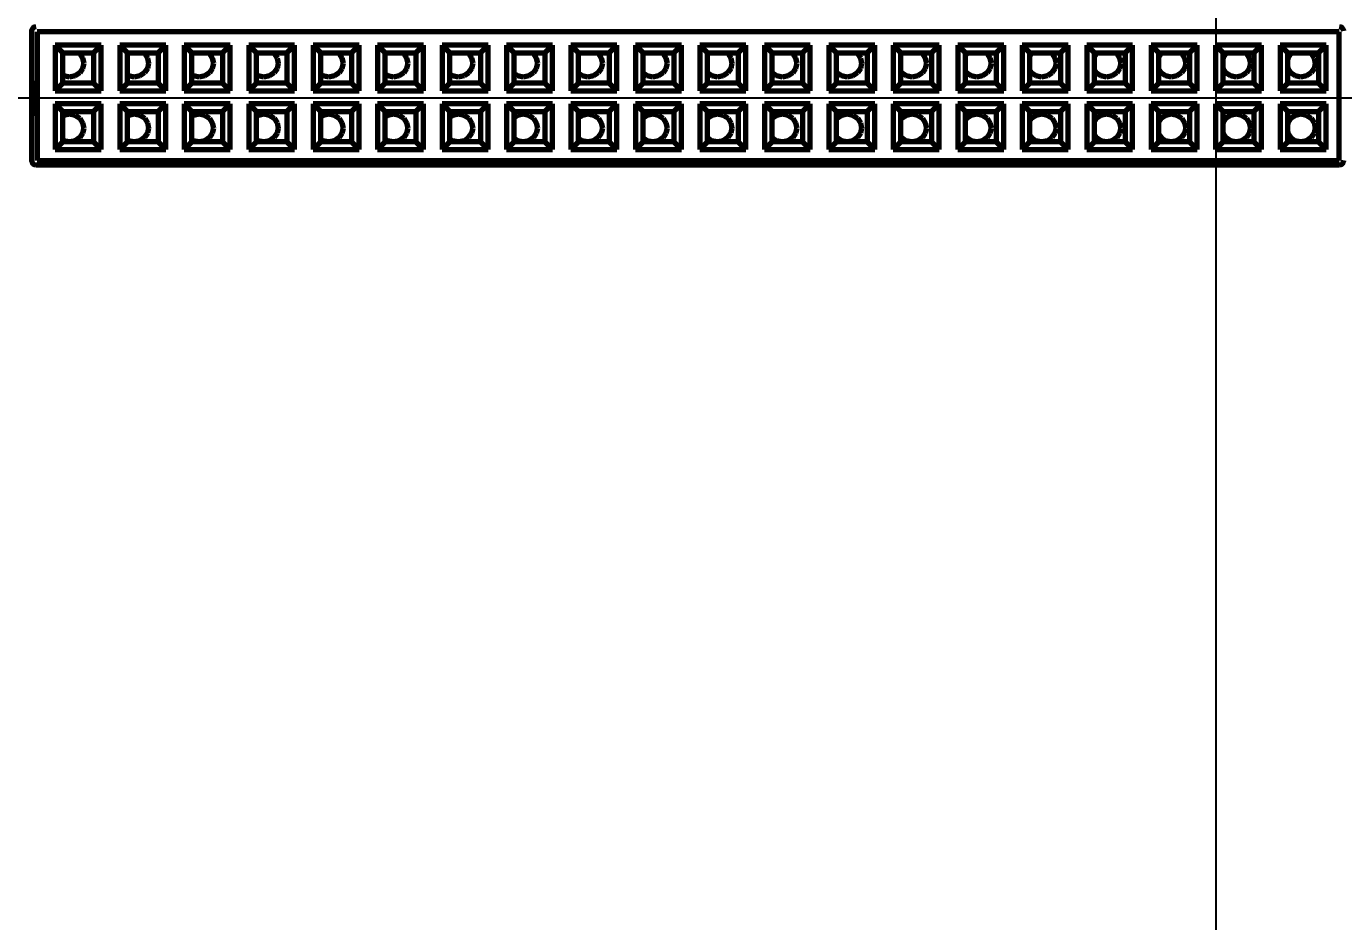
# Model space of a CAD drawing. Header units: millimetres. Extents: x 0 to 1189, y 0 to 841.
# Drawn here: x 635.2 to 686.8, y 578.6 to 613.7 of the extents above; entities that cross this region are included whole.
import ezdxf

# ---------------------------------------------------------------- set-up
doc = ezdxf.new("R2010")
doc.units = ezdxf.units.MM
doc.header["$LTSCALE"] = 0.75
doc.layers.add('FD_Dimensions', color=7, linetype='Continuous', lineweight=35)
doc.layers.add('Visible', color=7, linetype='Continuous', lineweight=70)
doc.styles.get("Standard").update_dxf_attribs({"font": 'arial.ttf'})
doc.dimstyles.new('Dim-ISO-25', dxfattribs={"dimtxt": 3.5, "dimasz": 3.5, "dimexe": 2.1, "dimexo": 2.1, "dimgap": 1.4, "dimtad": 1, "dimzin": 12, "dimdsep": 46, "dimtxsty": 'Standard', "dimcen": 0, "dimazin": 3, "dimtp": 0.1, "dimtm": 0.1, "dimtfac": 0.714286, "dimtmove": 0, "dimatfit": 3, "dimfxl": 1, "dimtzin": 12, "dimarcsym": 0})

# ---------------------------------------------------------------- blocks, each defined once
blk = doc.blocks.new('*D25')
at = {"layer": 'Defpoints', "color": 0, "transparency": 16777216}
for p in [(639.804796, 687.8848), (463.566121, 484.8848), (639.804796, 484.8848)]:
    blk.add_point(p, dxfattribs=at)
at = {"layer": 'FD_Dimensions', "color": 0, "lineweight": -2, "transparency": 16777216}
for p, q in [((637.704796, 687.8848), (461.466121, 687.8848)), ((463.566121, 684.3848), (463.566121, 488.3848)), ((637.704796, 484.8848), (461.466121, 484.8848))]:
    blk.add_line(p, q, dxfattribs=at)
at = {"layer": 'FD_Dimensions', "color": 0, "transparency": 16777216}
for points in [[(462.982788, 684.3848), (464.149454, 684.3848), (463.566121, 687.8848)], [(462.982788, 488.3848), (464.149454, 488.3848), (463.566121, 484.8848)]]:
    blk.add_solid(points, dxfattribs=at)
at = {"layer": 'FD_Dimensions', "color": 0, "transparency": 16777216, "insert": (460.377922, 586.3848), "char_height": 3.5, "attachment_point": 5, "rotation": 90}
blk.add_mtext('203', dxfattribs=at)
blk = doc.blocks.new('*D27')
at = {"layer": 'Defpoints', "color": 0, "transparency": 16777216}
for p in [(527.013731, 610.8848), (690.184796, 610.8848), (690.184796, 561.8848)]:
    blk.add_point(p, dxfattribs=at)
at = {"layer": 'FD_Dimensions', "color": 0, "lineweight": -2, "transparency": 16777216}
for p, q in [((688.084796, 610.8848), (524.913731, 610.8848)), ((527.013731, 565.3848), (527.013731, 607.3848)), ((688.084796, 561.8848), (524.913731, 561.8848))]:
    blk.add_line(p, q, dxfattribs=at)
at = {"layer": 'FD_Dimensions', "color": 0, "transparency": 16777216}
for points in [[(526.430398, 607.3848), (527.597065, 607.3848), (527.013731, 610.8848)], [(526.430398, 565.3848), (527.597065, 565.3848), (527.013731, 561.8848)]]:
    blk.add_solid(points, dxfattribs=at)
at = {"layer": 'FD_Dimensions', "color": 0, "transparency": 16777216, "insert": (523.826726, 586.3848), "char_height": 3.5, "attachment_point": 5, "rotation": 90}
blk.add_mtext('49', dxfattribs=at)
blk = doc.blocks.new('*D28')
at = {"layer": 'Defpoints', "color": 0, "transparency": 16777216}
for p in [(632.184796, 610.8848), (690.184796, 610.8848), (690.184796, 457.95244)]:
    blk.add_point(p, dxfattribs=at)
at = {"layer": 'FD_Dimensions', "color": 0, "lineweight": -2, "transparency": 16777216}
for p, q in [((632.184796, 608.7848), (632.184796, 455.85244)), ((690.184796, 608.7848), (690.184796, 455.85244)), ((635.684796, 457.95244), (686.684796, 457.95244))]:
    blk.add_line(p, q, dxfattribs=at)
at = {"layer": 'FD_Dimensions', "color": 0, "transparency": 16777216}
for points in [[(635.684796, 458.535774), (635.684796, 457.369107), (632.184796, 457.95244)], [(686.684796, 458.535774), (686.684796, 457.369107), (690.184796, 457.95244)]]:
    blk.add_solid(points, dxfattribs=at)
at = {"layer": 'FD_Dimensions', "color": 0, "transparency": 16777216, "insert": (661.184796, 461.139446), "char_height": 3.5, "attachment_point": 5}
blk.add_mtext('58', dxfattribs=at)
blk = doc.blocks.new('*D29')
at = {"layer": 'Defpoints', "color": 0, "transparency": 16777216}
for p in [(623.804796, 629.3848), (681.804796, 629.3848), (681.804796, 447.113147)]:
    blk.add_point(p, dxfattribs=at)
at = {"layer": 'FD_Dimensions', "color": 0, "lineweight": -2, "transparency": 16777216}
for p, q in [((623.804796, 627.2848), (623.804796, 445.013147)), ((681.804796, 627.2848), (681.804796, 445.013147)), ((627.304796, 447.113147), (678.304796, 447.113147))]:
    blk.add_line(p, q, dxfattribs=at)
at = {"layer": 'FD_Dimensions', "color": 0, "transparency": 16777216}
for points in [[(627.304796, 447.69648), (627.304796, 446.529813), (623.804796, 447.113147)], [(678.304796, 447.69648), (678.304796, 446.529813), (681.804796, 447.113147)]]:
    blk.add_solid(points, dxfattribs=at)
at = {"layer": 'FD_Dimensions', "color": 0, "transparency": 16777216, "insert": (652.804796, 450.300152), "char_height": 3.5, "attachment_point": 5}
blk.add_mtext('58', dxfattribs=at)
blk = doc.blocks.new('*D30')
at = {"layer": 'Defpoints', "color": 0, "transparency": 16777216}
for p in [(507.621598, 629.3848), (681.804796, 629.3848), (681.804796, 543.3848)]:
    blk.add_point(p, dxfattribs=at)
at = {"layer": 'FD_Dimensions', "color": 0, "lineweight": -2, "transparency": 16777216}
for p, q in [((679.704796, 629.3848), (505.521598, 629.3848)), ((507.621598, 546.8848), (507.621598, 625.8848)), ((679.704796, 543.3848), (505.521598, 543.3848))]:
    blk.add_line(p, q, dxfattribs=at)
at = {"layer": 'FD_Dimensions', "color": 0, "transparency": 16777216}
for points in [[(507.038265, 625.8848), (508.204931, 625.8848), (507.621598, 629.3848)], [(507.038265, 546.8848), (508.204931, 546.8848), (507.621598, 543.3848)]]:
    blk.add_solid(points, dxfattribs=at)
at = {"layer": 'FD_Dimensions', "color": 0, "transparency": 16777216, "insert": (504.434593, 586.3848), "char_height": 3.5, "attachment_point": 5, "rotation": 90}
blk.add_mtext('86', dxfattribs=at)

msp = doc.modelspace()

# ---------------------------------------------------------------- linework, layer by layer
at = {"layer": 'Visible'}
for p, q in [((635.405, 608.445), (635.405, 613.525)), ((686.639, 613.485), (635.625, 613.485)), ((635.625, 613.485), (635.625, 608.445)), ((686.639, 608.445), (686.639, 613.485)), ((636.329, 612.972), (636.329, 611.172)), ((636.629, 612.672), (636.329, 612.972)), ((638.129, 612.972), (636.329, 612.972)), ((638.129, 612.972), (637.829, 612.672)), ((638.129, 611.172), (638.129, 612.972)), ((638.855, 612.972), (638.855, 611.172)), ((640.655, 612.972), (638.855, 612.972)), ((639.155, 612.672), (638.855, 612.972)), ((640.655, 612.972), (640.355, 612.672)), ((640.655, 611.172), (640.655, 612.972)), ((641.381, 612.972), (641.381, 611.172)), ((643.181, 612.972), (641.381, 612.972)), ((641.681, 612.672), (641.381, 612.972)), ((643.181, 612.972), (642.881, 612.672)), ((643.181, 611.172), (643.181, 612.972)), ((643.908, 612.972), (643.908, 611.172)), ((645.708, 612.972), (643.908, 612.972)), ((644.208, 612.672), (643.908, 612.972)), ((645.708, 612.972), (645.408, 612.672)), ((645.708, 611.172), (645.708, 612.972)), ((646.434, 612.972), (646.434, 611.172)), ((648.234, 612.972), (646.434, 612.972)), ((646.734, 612.672), (646.434, 612.972)), ((648.234, 612.972), (647.934, 612.672)), ((648.234, 611.172), (648.234, 612.972)), ((648.96, 612.972), (648.96, 611.172)), ((650.76, 612.972), (648.96, 612.972)), ((649.26, 612.672), (648.96, 612.972)), ((650.76, 612.972), (650.46, 612.672)), ((650.76, 611.172), (650.76, 612.972)), ((651.487, 612.972), (651.487, 611.172)), ((653.287, 612.972), (651.487, 612.972)), ((651.787, 612.672), (651.487, 612.972)), ((653.287, 612.972), (652.987, 612.672)), ((653.287, 611.172), (653.287, 612.972)), ((654.013, 612.972), (654.013, 611.172)), ((655.813, 612.972), (654.013, 612.972)), ((654.313, 612.672), (654.013, 612.972)), ((655.813, 612.972), (655.513, 612.672)), ((655.813, 611.172), (655.813, 612.972)), ((656.539, 612.972), (656.539, 611.172)), ((658.339, 612.972), (656.539, 612.972)), ((656.839, 612.672), (656.539, 612.972)), ((658.339, 612.972), (658.039, 612.672)), ((658.339, 611.172), (658.339, 612.972)), ((659.066, 612.972), (659.066, 611.172)), ((660.866, 612.972), (659.066, 612.972)), ((659.366, 612.672), (659.066, 612.972)), ((660.866, 612.972), (660.566, 612.672)), ((660.866, 611.172), (660.866, 612.972)), ((661.592, 612.972), (661.592, 611.172)), ((663.392, 612.972), (661.592, 612.972)), ((661.892, 612.672), (661.592, 612.972)), ((663.392, 612.972), (663.092, 612.672)), ((663.392, 611.172), (663.392, 612.972)), ((664.118, 612.972), (664.118, 611.172)), ((665.918, 612.972), (664.118, 612.972)), ((664.418, 612.672), (664.118, 612.972)), ((665.918, 612.972), (665.618, 612.672)), ((665.918, 611.172), (665.918, 612.972)), ((666.645, 612.972), (666.645, 611.172)), ((668.445, 612.972), (666.645, 612.972)), ((666.945, 612.672), (666.645, 612.972)), ((668.445, 612.972), (668.145, 612.672)), ((668.445, 611.172), (668.445, 612.972)), ((669.171, 612.972), (669.171, 611.172)), ((670.971, 612.972), (669.171, 612.972)), ((669.471, 612.672), (669.171, 612.972)), ((670.971, 612.972), (670.671, 612.672)), ((670.971, 611.172), (670.971, 612.972)), ((671.697, 612.972), (671.697, 611.172)), ((673.497, 612.972), (671.697, 612.972)), ((671.997, 612.672), (671.697, 612.972)), ((673.497, 612.972), (673.197, 612.672)), ((673.497, 611.172), (673.497, 612.972)), ((674.223, 612.972), (674.223, 611.172)), ((676.023, 612.972), (674.223, 612.972)), ((674.523, 612.672), (674.223, 612.972)), ((676.023, 612.972), (675.723, 612.672)), ((676.023, 611.172), (676.023, 612.972)), ((676.75, 612.972), (676.75, 611.172)), ((678.55, 612.972), (676.75, 612.972)), ((677.05, 612.672), (676.75, 612.972)), ((678.55, 612.972), (678.25, 612.672)), ((678.55, 611.172), (678.55, 612.972)), ((679.276, 612.972), (679.276, 611.172)), ((681.076, 612.972), (679.276, 612.972)), ((679.576, 612.672), (679.276, 612.972)), ((681.076, 612.972), (680.776, 612.672)), ((681.076, 611.172), (681.076, 612.972)), ((681.802, 612.972), (681.802, 611.172)), ((683.602, 612.972), (681.802, 612.972)), ((682.102, 612.672), (681.802, 612.972)), ((683.602, 612.972), (683.302, 612.672)), ((683.602, 611.172), (683.602, 612.972)), ((684.329, 612.972), (684.329, 611.172)), ((686.129, 612.972), (684.329, 612.972)), ((684.629, 612.672), (684.329, 612.972)), ((686.129, 612.972), (685.829, 612.672)), ((686.129, 611.172), (686.129, 612.972)), ((636.629, 611.472), (636.629, 612.672)), ((636.629, 612.672), (637.829, 612.672)), ((637.245, 612.672), (637.292, 612.642)), ((637.292, 612.642), (637.399, 612.461)), ((637.399, 612.461), (637.448, 612.257)), ((637.821, 612.672), (637.821, 612.671)), ((637.821, 612.671), (637.829, 612.664)), ((637.829, 612.672), (637.829, 611.472)), ((639.155, 611.472), (639.155, 612.672)), ((639.155, 612.672), (640.355, 612.672)), ((639.785, 612.672), (639.832, 612.642)), ((639.832, 612.642), (639.939, 612.461)), ((639.939, 612.461), (639.988, 612.257)), ((640.355, 612.672), (640.355, 611.472)), ((641.681, 611.472), (641.681, 612.672)), ((641.681, 612.672), (642.881, 612.672)), ((642.325, 612.672), (642.372, 612.642)), ((642.372, 612.642), (642.479, 612.461)), ((642.479, 612.461), (642.528, 612.257)), ((642.881, 612.672), (642.881, 611.472)), ((644.208, 611.472), (644.208, 612.672)), ((644.208, 612.672), (645.408, 612.672)), ((644.865, 612.672), (644.912, 612.642)), ((644.912, 612.642), (645.019, 612.461)), ((645.019, 612.461), (645.068, 612.257)), ((645.408, 612.672), (645.408, 611.472)), ((646.734, 611.472), (646.734, 612.672)), ((646.734, 612.672), (647.934, 612.672)), ((647.405, 612.672), (647.452, 612.642)), ((647.452, 612.642), (647.559, 612.461)), ((647.559, 612.461), (647.608, 612.257)), ((647.934, 612.672), (647.934, 611.472)), ((649.26, 611.472), (649.26, 612.672)), ((649.26, 612.672), (650.46, 612.672)), ((649.945, 612.672), (649.992, 612.642)), ((649.992, 612.642), (650.099, 612.461)), ((650.099, 612.461), (650.148, 612.257)), ((650.46, 612.672), (650.46, 611.472)), ((651.787, 611.472), (651.787, 612.672)), ((651.787, 612.672), (652.987, 612.672)), ((652.485, 612.672), (652.532, 612.642)), ((652.532, 612.642), (652.639, 612.461)), ((652.639, 612.461), (652.688, 612.257)), ((652.987, 612.672), (652.987, 611.472)), ((654.313, 611.472), (654.313, 612.672)), ((654.313, 612.672), (655.513, 612.672)), ((655.025, 612.672), (655.072, 612.642)), ((655.072, 612.642), (655.179, 612.461)), ((655.179, 612.461), (655.228, 612.257)), ((655.513, 612.672), (655.513, 611.472)), ((656.839, 611.472), (656.839, 612.672)), ((656.839, 612.672), (658.039, 612.672)), ((656.839, 612.666), (656.848, 612.672)), ((657.565, 612.672), (657.612, 612.642)), ((657.612, 612.642), (657.719, 612.461)), ((657.719, 612.461), (657.768, 612.257)), ((658.039, 612.672), (658.039, 611.472)), ((659.366, 611.472), (659.366, 612.672)), ((659.366, 612.672), (660.566, 612.672)), ((659.366, 612.658), (659.388, 612.672)), ((660.105, 612.672), (660.152, 612.642)), ((660.152, 612.642), (660.259, 612.461)), ((660.259, 612.461), (660.308, 612.257)), ((660.566, 612.672), (660.566, 611.472)), ((661.892, 611.472), (661.892, 612.672)), ((661.892, 612.672), (663.092, 612.672)), ((661.892, 612.642), (661.9, 612.654)), ((661.9, 612.654), (661.928, 612.672)), ((662.645, 612.672), (662.692, 612.642)), ((662.692, 612.642), (662.799, 612.461)), ((662.799, 612.461), (662.848, 612.257)), ((663.092, 612.672), (663.092, 611.472)), ((664.418, 611.472), (664.418, 612.672)), ((664.418, 612.672), (665.618, 612.672)), ((664.418, 612.621), (664.44, 612.654)), ((664.44, 612.654), (664.468, 612.672)), ((665.185, 612.672), (665.232, 612.642)), ((665.232, 612.642), (665.339, 612.461)), ((665.339, 612.461), (665.388, 612.257)), ((665.618, 612.672), (665.618, 611.472)), ((666.945, 611.472), (666.945, 612.672)), ((666.945, 612.672), (668.145, 612.672)), ((666.945, 612.6), (666.98, 612.654)), ((666.98, 612.654), (667.008, 612.672)), ((667.725, 612.672), (667.772, 612.642)), ((667.772, 612.642), (667.879, 612.461)), ((667.879, 612.461), (667.928, 612.257)), ((668.145, 612.672), (668.145, 611.472)), ((669.471, 611.472), (669.471, 612.672)), ((669.471, 612.672), (670.671, 612.672)), ((669.471, 612.579), (669.52, 612.654)), ((669.52, 612.654), (669.548, 612.672)), ((670.265, 612.672), (670.312, 612.642)), ((670.312, 612.642), (670.419, 612.461)), ((670.419, 612.461), (670.468, 612.257)), ((670.671, 612.672), (670.671, 611.472)), ((671.997, 611.472), (671.997, 612.672)), ((671.997, 612.672), (673.197, 612.672)), ((671.997, 612.558), (672.06, 612.654)), ((672.06, 612.654), (672.088, 612.672)), ((672.805, 612.672), (672.852, 612.642)), ((672.852, 612.642), (672.959, 612.461)), ((672.959, 612.461), (673.008, 612.257)), ((673.197, 612.672), (673.197, 611.472)), ((674.523, 611.472), (674.523, 612.672)), ((674.523, 612.672), (675.723, 612.672)), ((674.523, 612.537), (674.6, 612.654)), ((674.6, 612.654), (674.628, 612.672)), ((675.345, 612.672), (675.392, 612.642)), ((675.392, 612.642), (675.499, 612.461)), ((675.499, 612.461), (675.548, 612.257)), ((675.723, 612.672), (675.723, 611.472)), ((677.05, 611.472), (677.05, 612.672)), ((677.05, 612.672), (678.25, 612.672)), ((677.05, 612.516), (677.14, 612.654)), ((677.14, 612.654), (677.168, 612.672)), ((677.885, 612.672), (677.932, 612.642)), ((677.932, 612.642), (678.039, 612.461)), ((678.039, 612.461), (678.088, 612.257)), ((678.25, 612.672), (678.25, 611.472)), ((679.576, 611.472), (679.576, 612.672)), ((679.576, 612.672), (680.776, 612.672)), ((679.576, 612.495), (679.68, 612.654)), ((679.68, 612.654), (679.708, 612.672)), ((680.425, 612.672), (680.472, 612.642)), ((680.472, 612.642), (680.579, 612.461)), ((680.579, 612.461), (680.628, 612.257)), ((680.776, 612.672), (680.776, 611.472)), ((682.102, 611.472), (682.102, 612.672)), ((682.102, 612.672), (683.302, 612.672)), ((682.102, 612.449), (682.111, 612.486)), ((682.111, 612.486), (682.22, 612.654)), ((682.22, 612.654), (682.248, 612.672)), ((682.965, 612.672), (683.012, 612.642)), ((683.012, 612.642), (683.119, 612.461)), ((683.119, 612.461), (683.168, 612.257)), ((683.302, 612.672), (683.302, 611.472)), ((684.629, 611.472), (684.629, 612.672)), ((684.629, 612.672), (685.829, 612.672)), ((684.629, 612.389), (684.651, 612.486)), ((684.651, 612.486), (684.76, 612.654)), ((684.76, 612.654), (684.788, 612.672)), ((685.505, 612.672), (685.552, 612.642)), ((685.552, 612.642), (685.659, 612.461)), ((685.659, 612.461), (685.708, 612.257)), ((685.829, 612.672), (685.829, 611.472)), ((636.659, 611.76), (636.629, 611.782)), ((636.883, 611.71), (636.659, 611.76)), ((637.107, 611.76), (636.883, 611.71)), ((637.288, 611.883), (637.107, 611.76)), ((637.399, 612.052), (637.288, 611.883)), ((637.448, 612.257), (637.399, 612.052)), ((639.199, 611.76), (639.155, 611.792)), ((639.423, 611.71), (639.199, 611.76)), ((639.647, 611.76), (639.423, 611.71)), ((639.828, 611.883), (639.647, 611.76)), ((639.939, 612.052), (639.828, 611.883)), ((639.988, 612.257), (639.939, 612.052)), ((641.739, 611.76), (641.681, 611.801)), ((641.963, 611.71), (641.739, 611.76)), ((642.187, 611.76), (641.963, 611.71)), ((642.368, 611.883), (642.187, 611.76)), ((642.479, 612.052), (642.368, 611.883)), ((642.528, 612.257), (642.479, 612.052)), ((644.279, 611.76), (644.208, 611.811)), ((644.503, 611.71), (644.279, 611.76)), ((644.727, 611.76), (644.503, 611.71)), ((644.908, 611.883), (644.727, 611.76)), ((645.019, 612.052), (644.908, 611.883)), ((645.068, 612.257), (645.019, 612.052)), ((646.819, 611.76), (646.734, 611.82)), ((647.043, 611.71), (646.819, 611.76)), ((647.267, 611.76), (647.043, 611.71)), ((647.448, 611.883), (647.267, 611.76)), ((647.559, 612.052), (647.448, 611.883)), ((647.608, 612.257), (647.559, 612.052)), ((649.359, 611.76), (649.26, 611.83)), ((649.583, 611.71), (649.359, 611.76)), ((649.807, 611.76), (649.583, 611.71)), ((649.988, 611.883), (649.807, 611.76)), ((650.099, 612.052), (649.988, 611.883)), ((650.148, 612.257), (650.099, 612.052)), ((651.899, 611.76), (651.787, 611.84)), ((652.123, 611.71), (651.899, 611.76)), ((652.347, 611.76), (652.123, 611.71)), ((652.528, 611.883), (652.347, 611.76)), ((652.639, 612.052), (652.528, 611.883)), ((652.688, 612.257), (652.639, 612.052)), ((654.439, 611.76), (654.313, 611.849)), ((654.663, 611.71), (654.439, 611.76)), ((654.887, 611.76), (654.663, 611.71)), ((655.068, 611.883), (654.887, 611.76)), ((655.179, 612.052), (655.068, 611.883)), ((655.228, 612.257), (655.179, 612.052)), ((656.979, 611.76), (656.839, 611.859)), ((657.203, 611.71), (656.979, 611.76)), ((657.427, 611.76), (657.203, 611.71)), ((657.608, 611.883), (657.427, 611.76)), ((657.719, 612.052), (657.608, 611.883)), ((657.768, 612.257), (657.719, 612.052)), ((659.519, 611.76), (659.366, 611.868)), ((659.743, 611.71), (659.519, 611.76)), ((659.967, 611.76), (659.743, 611.71)), ((660.148, 611.883), (659.967, 611.76)), ((660.259, 612.052), (660.148, 611.883)), ((660.308, 612.257), (660.259, 612.052)), ((661.896, 611.875), (661.892, 611.881)), ((662.059, 611.76), (661.896, 611.875)), ((662.283, 611.71), (662.059, 611.76)), ((662.507, 611.76), (662.283, 611.71)), ((662.688, 611.883), (662.507, 611.76)), ((662.799, 612.052), (662.688, 611.883)), ((662.848, 612.257), (662.799, 612.052)), ((664.436, 611.875), (664.418, 611.901)), ((664.599, 611.76), (664.436, 611.875)), ((664.823, 611.71), (664.599, 611.76)), ((665.047, 611.76), (664.823, 611.71)), ((665.228, 611.883), (665.047, 611.76)), ((665.339, 612.052), (665.228, 611.883)), ((665.388, 612.257), (665.339, 612.052)), ((666.976, 611.875), (666.945, 611.921)), ((667.139, 611.76), (666.976, 611.875)), ((667.363, 611.71), (667.139, 611.76)), ((667.587, 611.76), (667.363, 611.71)), ((667.768, 611.883), (667.587, 611.76)), ((667.879, 612.052), (667.768, 611.883)), ((667.928, 612.257), (667.879, 612.052)), ((669.516, 611.875), (669.471, 611.941)), ((669.679, 611.76), (669.516, 611.875)), ((669.903, 611.71), (669.679, 611.76)), ((670.127, 611.76), (669.903, 611.71)), ((670.308, 611.883), (670.127, 611.76)), ((670.419, 612.052), (670.308, 611.883)), ((670.468, 612.257), (670.419, 612.052)), ((672.056, 611.875), (671.997, 611.961)), ((672.219, 611.76), (672.056, 611.875)), ((672.443, 611.71), (672.219, 611.76)), ((672.667, 611.76), (672.443, 611.71)), ((672.848, 611.883), (672.667, 611.76)), ((672.959, 612.052), (672.848, 611.883)), ((673.008, 612.257), (672.959, 612.052)), ((674.596, 611.875), (674.523, 611.981)), ((674.759, 611.76), (674.596, 611.875)), ((674.983, 611.71), (674.759, 611.76)), ((675.207, 611.76), (674.983, 611.71)), ((675.388, 611.883), (675.207, 611.76)), ((675.499, 612.052), (675.388, 611.883)), ((675.548, 612.257), (675.499, 612.052)), ((677.136, 611.875), (677.05, 612.001)), ((677.299, 611.76), (677.136, 611.875)), ((677.523, 611.71), (677.299, 611.76)), ((677.747, 611.76), (677.523, 611.71)), ((677.928, 611.883), (677.747, 611.76)), ((678.039, 612.052), (677.928, 611.883)), ((678.088, 612.257), (678.039, 612.052)), ((679.676, 611.875), (679.576, 612.021)), ((679.839, 611.76), (679.676, 611.875)), ((680.063, 611.71), (679.839, 611.76)), ((680.287, 611.76), (680.063, 611.71)), ((680.468, 611.883), (680.287, 611.76)), ((680.579, 612.052), (680.468, 611.883)), ((680.628, 612.257), (680.579, 612.052)), ((682.111, 612.029), (682.102, 612.068)), ((682.216, 611.875), (682.111, 612.029)), ((682.379, 611.76), (682.216, 611.875)), ((682.603, 611.71), (682.379, 611.76)), ((682.827, 611.76), (682.603, 611.71)), ((683.008, 611.883), (682.827, 611.76)), ((683.119, 612.052), (683.008, 611.883)), ((683.168, 612.257), (683.119, 612.052)), ((684.651, 612.029), (684.629, 612.131)), ((684.756, 611.875), (684.651, 612.029)), ((684.919, 611.76), (684.756, 611.875)), ((685.143, 611.71), (684.919, 611.76)), ((685.367, 611.76), (685.143, 611.71)), ((685.548, 611.883), (685.367, 611.76)), ((685.659, 612.052), (685.548, 611.883)), ((685.708, 612.257), (685.659, 612.052)), ((636.329, 611.172), (636.629, 611.472)), ((637.829, 611.472), (636.629, 611.472)), ((638.129, 611.172), (637.829, 611.472)), ((638.855, 611.172), (639.155, 611.472)), ((640.355, 611.472), (639.155, 611.472)), ((640.655, 611.172), (640.355, 611.472)), ((641.381, 611.172), (641.681, 611.472)), ((642.881, 611.472), (641.681, 611.472)), ((643.181, 611.172), (642.881, 611.472)), ((643.908, 611.172), (644.208, 611.472)), ((645.408, 611.472), (644.208, 611.472)), ((645.708, 611.172), (645.408, 611.472)), ((646.434, 611.172), (646.734, 611.472)), ((647.934, 611.472), (646.734, 611.472)), ((648.234, 611.172), (647.934, 611.472)), ((648.96, 611.172), (649.26, 611.472)), ((650.46, 611.472), (649.26, 611.472)), ((650.76, 611.172), (650.46, 611.472)), ((651.487, 611.172), (651.787, 611.472)), ((652.987, 611.472), (651.787, 611.472)), ((653.287, 611.172), (652.987, 611.472)), ((654.013, 611.172), (654.313, 611.472)), ((655.513, 611.472), (654.313, 611.472)), ((655.813, 611.172), (655.513, 611.472)), ((656.539, 611.172), (656.839, 611.472)), ((658.039, 611.472), (656.839, 611.472)), ((658.339, 611.172), (658.039, 611.472)), ((659.066, 611.172), (659.366, 611.472)), ((660.566, 611.472), (659.366, 611.472)), ((660.866, 611.172), (660.566, 611.472)), ((661.592, 611.172), (661.892, 611.472)), ((663.092, 611.472), (661.892, 611.472)), ((663.392, 611.172), (663.092, 611.472)), ((664.118, 611.172), (664.418, 611.472)), ((665.618, 611.472), (664.418, 611.472)), ((665.918, 611.172), (665.618, 611.472)), ((666.645, 611.172), (666.945, 611.472)), ((668.145, 611.472), (666.945, 611.472)), ((668.445, 611.172), (668.145, 611.472)), ((669.171, 611.172), (669.471, 611.472)), ((670.671, 611.472), (669.471, 611.472)), ((670.971, 611.172), (670.671, 611.472)), ((671.697, 611.172), (671.997, 611.472)), ((673.197, 611.472), (671.997, 611.472)), ((673.497, 611.172), (673.197, 611.472)), ((674.223, 611.172), (674.523, 611.472)), ((675.723, 611.472), (674.523, 611.472)), ((676.023, 611.172), (675.723, 611.472)), ((676.75, 611.172), (677.05, 611.472)), ((678.25, 611.472), (677.05, 611.472)), ((678.55, 611.172), (678.25, 611.472)), ((679.276, 611.172), (679.576, 611.472)), ((680.776, 611.472), (679.576, 611.472)), ((681.076, 611.172), (680.776, 611.472)), ((681.802, 611.172), (682.102, 611.472)), ((683.302, 611.472), (682.102, 611.472)), ((683.602, 611.172), (683.302, 611.472)), ((684.329, 611.172), (684.629, 611.472)), ((685.829, 611.472), (684.629, 611.472)), ((686.129, 611.172), (685.829, 611.472)), ((636.329, 611.172), (638.129, 611.172)), ((638.855, 611.172), (640.655, 611.172)), ((641.381, 611.172), (643.181, 611.172)), ((643.908, 611.172), (645.708, 611.172)), ((646.434, 611.172), (648.234, 611.172)), ((648.96, 611.172), (650.76, 611.172)), ((651.487, 611.172), (653.287, 611.172)), ((654.013, 611.172), (655.813, 611.172)), ((656.539, 611.172), (658.339, 611.172)), ((659.066, 611.172), (660.866, 611.172)), ((661.592, 611.172), (663.392, 611.172)), ((664.118, 611.172), (665.918, 611.172)), ((666.645, 611.172), (668.445, 611.172)), ((669.171, 611.172), (670.971, 611.172)), ((671.697, 611.172), (673.497, 611.172)), ((674.223, 611.172), (676.023, 611.172)), ((676.75, 611.172), (678.55, 611.172)), ((679.276, 611.172), (681.076, 611.172)), ((681.802, 611.172), (683.602, 611.172)), ((684.329, 611.172), (686.129, 611.172)), ((636.329, 610.672), (636.329, 608.872)), ((638.129, 610.672), (636.329, 610.672)), ((636.629, 610.372), (636.329, 610.672)), ((636.629, 609.172), (636.629, 610.372)), ((636.629, 610.372), (637.829, 610.372)), ((636.629, 610.198), (636.667, 610.223)), ((636.667, 610.223), (636.885, 610.275)), ((636.885, 610.275), (637.109, 610.223)), ((637.109, 610.223), (637.119, 610.213)), ((637.119, 610.213), (637.292, 610.102)), ((638.129, 610.672), (637.829, 610.372)), ((637.829, 610.372), (637.829, 609.172)), ((638.129, 608.872), (638.129, 610.672)), ((638.855, 610.672), (638.855, 608.872)), ((640.655, 610.672), (638.855, 610.672)), ((639.155, 610.372), (638.855, 610.672)), ((639.155, 609.172), (639.155, 610.372)), ((639.155, 610.372), (640.355, 610.372)), ((639.155, 610.189), (639.207, 610.223)), ((639.207, 610.223), (639.425, 610.275)), ((639.425, 610.275), (639.649, 610.223)), ((639.649, 610.223), (639.659, 610.213)), ((639.659, 610.213), (639.832, 610.102)), ((640.655, 610.672), (640.355, 610.372)), ((640.355, 610.372), (640.355, 609.172)), ((640.655, 608.872), (640.655, 610.672)), ((641.381, 610.672), (641.381, 608.872)), ((643.181, 610.672), (641.381, 610.672)), ((641.681, 610.372), (641.381, 610.672)), ((641.681, 609.172), (641.681, 610.372)), ((641.681, 610.372), (642.881, 610.372)), ((641.681, 610.18), (641.747, 610.223)), ((641.747, 610.223), (641.965, 610.275)), ((641.965, 610.275), (642.189, 610.223)), ((642.189, 610.223), (642.199, 610.213)), ((642.199, 610.213), (642.372, 610.102)), ((643.181, 610.672), (642.881, 610.372)), ((642.881, 610.372), (642.881, 609.172)), ((643.181, 608.872), (643.181, 610.672)), ((643.908, 610.672), (643.908, 608.872)), ((645.708, 610.672), (643.908, 610.672)), ((644.208, 610.372), (643.908, 610.672)), ((644.208, 609.172), (644.208, 610.372)), ((644.208, 610.372), (645.408, 610.372)), ((644.208, 610.171), (644.287, 610.223)), ((644.287, 610.223), (644.505, 610.275)), ((644.505, 610.275), (644.729, 610.223)), ((644.729, 610.223), (644.739, 610.213)), ((644.739, 610.213), (644.912, 610.102)), ((645.708, 610.672), (645.408, 610.372)), ((645.408, 610.372), (645.408, 609.172)), ((645.708, 608.872), (645.708, 610.672)), ((646.434, 610.672), (646.434, 608.872)), ((648.234, 610.672), (646.434, 610.672)), ((646.734, 610.372), (646.434, 610.672)), ((646.734, 609.172), (646.734, 610.372)), ((646.734, 610.372), (647.934, 610.372)), ((646.734, 610.162), (646.827, 610.223)), ((646.827, 610.223), (647.045, 610.275)), ((647.045, 610.275), (647.269, 610.223)), ((647.269, 610.223), (647.279, 610.213)), ((647.279, 610.213), (647.452, 610.102)), ((648.234, 610.672), (647.934, 610.372)), ((647.934, 610.372), (647.934, 609.172)), ((648.234, 608.872), (648.234, 610.672)), ((648.96, 610.672), (648.96, 608.872)), ((650.76, 610.672), (648.96, 610.672)), ((649.26, 610.372), (648.96, 610.672)), ((649.26, 609.172), (649.26, 610.372)), ((649.26, 610.372), (650.46, 610.372)), ((649.26, 610.153), (649.367, 610.223)), ((649.367, 610.223), (649.585, 610.275)), ((649.585, 610.275), (649.809, 610.223)), ((649.809, 610.223), (649.819, 610.213)), ((649.819, 610.213), (649.992, 610.102)), ((650.76, 610.672), (650.46, 610.372)), ((650.46, 610.372), (650.46, 609.172)), ((650.76, 608.872), (650.76, 610.672)), ((651.487, 610.672), (651.487, 608.872)), ((653.287, 610.672), (651.487, 610.672)), ((651.787, 610.372), (651.487, 610.672)), ((651.787, 609.172), (651.787, 610.372)), ((651.787, 610.372), (652.987, 610.372)), ((651.787, 610.144), (651.907, 610.223)), ((651.907, 610.223), (652.125, 610.275)), ((652.125, 610.275), (652.349, 610.223)), ((652.349, 610.223), (652.359, 610.213)), ((652.359, 610.213), (652.532, 610.102)), ((653.287, 610.672), (652.987, 610.372)), ((652.987, 610.372), (652.987, 609.172)), ((653.287, 608.872), (653.287, 610.672)), ((654.013, 610.672), (654.013, 608.872)), ((655.813, 610.672), (654.013, 610.672)), ((654.313, 610.372), (654.013, 610.672)), ((654.313, 609.172), (654.313, 610.372)), ((654.313, 610.372), (655.513, 610.372)), ((654.313, 610.135), (654.447, 610.223)), ((654.447, 610.223), (654.665, 610.275)), ((654.665, 610.275), (654.889, 610.223)), ((654.889, 610.223), (654.899, 610.213)), ((654.899, 610.213), (655.072, 610.102)), ((655.813, 610.672), (655.513, 610.372)), ((655.513, 610.372), (655.513, 609.172)), ((655.813, 608.872), (655.813, 610.672)), ((656.539, 610.672), (656.539, 608.872)), ((658.339, 610.672), (656.539, 610.672)), ((656.839, 610.372), (656.539, 610.672)), ((656.839, 609.172), (656.839, 610.372)), ((656.839, 610.372), (658.039, 610.372)), ((656.839, 610.126), (656.987, 610.223)), ((656.987, 610.223), (657.205, 610.275)), ((657.205, 610.275), (657.429, 610.223)), ((657.429, 610.223), (657.439, 610.213)), ((657.439, 610.213), (657.612, 610.102)), ((658.339, 610.672), (658.039, 610.372)), ((658.039, 610.372), (658.039, 609.172)), ((658.339, 608.872), (658.339, 610.672)), ((659.066, 610.672), (659.066, 608.872)), ((660.866, 610.672), (659.066, 610.672)), ((659.366, 610.372), (659.066, 610.672)), ((659.366, 609.172), (659.366, 610.372)), ((659.366, 610.372), (660.566, 610.372)), ((659.366, 610.118), (659.527, 610.223)), ((659.527, 610.223), (659.745, 610.275)), ((659.745, 610.275), (659.969, 610.223)), ((659.969, 610.223), (659.979, 610.213)), ((659.979, 610.213), (660.152, 610.102)), ((660.866, 610.672), (660.566, 610.372)), ((660.566, 610.372), (660.566, 609.172)), ((660.866, 608.872), (660.866, 610.672)), ((661.592, 610.672), (661.592, 608.872)), ((663.392, 610.672), (661.592, 610.672)), ((661.892, 610.372), (661.592, 610.672)), ((661.892, 609.172), (661.892, 610.372)), ((661.892, 610.372), (663.092, 610.372)), ((661.9, 610.114), (662.067, 610.223)), ((662.067, 610.223), (662.285, 610.275)), ((662.285, 610.275), (662.509, 610.223)), ((662.509, 610.223), (662.519, 610.213)), ((662.519, 610.213), (662.692, 610.102)), ((663.392, 610.672), (663.092, 610.372)), ((663.092, 610.372), (663.092, 609.172)), ((663.392, 608.872), (663.392, 610.672)), ((664.118, 610.672), (664.118, 608.872)), ((665.918, 610.672), (664.118, 610.672)), ((664.418, 610.372), (664.118, 610.672)), ((664.418, 609.172), (664.418, 610.372)), ((664.418, 610.372), (665.618, 610.372)), ((664.44, 610.114), (664.607, 610.223)), ((664.607, 610.223), (664.825, 610.275)), ((664.825, 610.275), (665.049, 610.223)), ((665.049, 610.223), (665.059, 610.213)), ((665.059, 610.213), (665.232, 610.102)), ((665.918, 610.672), (665.618, 610.372)), ((665.618, 610.372), (665.618, 609.172)), ((665.918, 608.872), (665.918, 610.672)), ((666.645, 610.672), (666.645, 608.872)), ((668.445, 610.672), (666.645, 610.672)), ((666.945, 610.372), (666.645, 610.672)), ((666.945, 609.172), (666.945, 610.372)), ((666.945, 610.372), (668.145, 610.372)), ((666.98, 610.114), (667.147, 610.223)), ((667.147, 610.223), (667.365, 610.275)), ((667.365, 610.275), (667.589, 610.223)), ((667.589, 610.223), (667.599, 610.213)), ((667.599, 610.213), (667.772, 610.102)), ((668.445, 610.672), (668.145, 610.372)), ((668.145, 610.372), (668.145, 609.172)), ((668.445, 608.872), (668.445, 610.672)), ((669.171, 610.672), (669.171, 608.872)), ((670.971, 610.672), (669.171, 610.672)), ((669.471, 610.372), (669.171, 610.672)), ((669.471, 609.172), (669.471, 610.372)), ((669.471, 610.372), (670.671, 610.372)), ((669.52, 610.114), (669.687, 610.223)), ((669.687, 610.223), (669.905, 610.275)), ((669.905, 610.275), (670.129, 610.223)), ((670.129, 610.223), (670.139, 610.213)), ((670.139, 610.213), (670.312, 610.102)), ((670.971, 610.672), (670.671, 610.372)), ((670.671, 610.372), (670.671, 609.172)), ((670.971, 608.872), (670.971, 610.672)), ((671.697, 610.672), (671.697, 608.872)), ((673.497, 610.672), (671.697, 610.672)), ((671.997, 610.372), (671.697, 610.672)), ((671.997, 609.172), (671.997, 610.372)), ((671.997, 610.372), (673.197, 610.372)), ((672.06, 610.114), (672.227, 610.223)), ((672.227, 610.223), (672.445, 610.275)), ((672.445, 610.275), (672.669, 610.223)), ((672.669, 610.223), (672.679, 610.213)), ((672.679, 610.213), (672.852, 610.102)), ((673.497, 610.672), (673.197, 610.372)), ((673.197, 610.372), (673.197, 609.172)), ((673.497, 608.872), (673.497, 610.672)), ((674.223, 610.672), (674.223, 608.872)), ((676.023, 610.672), (674.223, 610.672)), ((674.523, 610.372), (674.223, 610.672)), ((674.523, 609.172), (674.523, 610.372)), ((674.523, 610.372), (675.723, 610.372)), ((674.6, 610.114), (674.767, 610.223)), ((674.767, 610.223), (674.985, 610.275)), ((674.985, 610.275), (675.209, 610.223)), ((675.209, 610.223), (675.219, 610.213)), ((675.219, 610.213), (675.392, 610.102)), ((676.023, 610.672), (675.723, 610.372)), ((675.723, 610.372), (675.723, 609.172)), ((676.023, 608.872), (676.023, 610.672)), ((676.75, 610.672), (676.75, 608.872)), ((678.55, 610.672), (676.75, 610.672)), ((677.05, 610.372), (676.75, 610.672)), ((677.05, 609.172), (677.05, 610.372)), ((677.05, 610.372), (678.25, 610.372)), ((677.14, 610.114), (677.307, 610.223)), ((677.307, 610.223), (677.525, 610.275)), ((677.525, 610.275), (677.749, 610.223)), ((677.749, 610.223), (677.759, 610.213)), ((677.759, 610.213), (677.932, 610.102)), ((678.55, 610.672), (678.25, 610.372)), ((678.25, 610.372), (678.25, 609.172)), ((678.55, 608.872), (678.55, 610.672)), ((679.276, 610.672), (679.276, 608.872)), ((681.076, 610.672), (679.276, 610.672)), ((679.576, 610.372), (679.276, 610.672)), ((679.576, 609.172), (679.576, 610.372)), ((679.576, 610.372), (680.776, 610.372)), ((679.68, 610.114), (679.847, 610.223)), ((679.847, 610.223), (680.065, 610.275)), ((680.065, 610.275), (680.289, 610.223)), ((680.289, 610.223), (680.299, 610.213)), ((680.299, 610.213), (680.472, 610.102)), ((681.076, 610.672), (680.776, 610.372)), ((680.776, 610.372), (680.776, 609.172)), ((681.076, 608.872), (681.076, 610.672)), ((681.802, 610.672), (681.802, 608.872)), ((683.602, 610.672), (681.802, 610.672)), ((682.102, 610.372), (681.802, 610.672)), ((682.102, 609.172), (682.102, 610.372)), ((682.102, 610.372), (683.302, 610.372)), ((682.22, 610.114), (682.387, 610.223)), ((682.387, 610.223), (682.605, 610.275)), ((682.605, 610.275), (682.829, 610.223)), ((682.829, 610.223), (682.839, 610.213)), ((682.839, 610.213), (683.012, 610.102)), ((683.602, 610.672), (683.302, 610.372)), ((683.302, 610.372), (683.302, 609.172)), ((683.602, 608.872), (683.602, 610.672)), ((684.329, 610.672), (684.329, 608.872)), ((686.129, 610.672), (684.329, 610.672)), ((684.629, 610.372), (684.329, 610.672)), ((684.629, 609.172), (684.629, 610.372)), ((684.629, 610.372), (685.829, 610.372)), ((684.76, 610.114), (684.927, 610.223)), ((684.927, 610.223), (685.145, 610.275)), ((685.145, 610.275), (685.369, 610.223)), ((685.369, 610.223), (685.379, 610.213)), ((685.379, 610.213), (685.552, 610.102)), ((686.129, 610.672), (685.829, 610.372)), ((685.829, 610.372), (685.829, 609.172)), ((686.129, 608.872), (686.129, 610.672)), ((637.292, 610.102), (637.399, 609.921)), ((637.399, 609.921), (637.448, 609.717)), ((637.448, 609.717), (637.399, 609.512)), ((639.832, 610.102), (639.939, 609.921)), ((639.939, 609.921), (639.988, 609.717)), ((639.988, 609.717), (639.939, 609.512)), ((642.372, 610.102), (642.479, 609.921)), ((642.479, 609.921), (642.528, 609.717)), ((642.528, 609.717), (642.479, 609.512)), ((644.912, 610.102), (645.019, 609.921)), ((645.019, 609.921), (645.068, 609.717)), ((645.068, 609.717), (645.019, 609.512)), ((647.452, 610.102), (647.559, 609.921)), ((647.559, 609.921), (647.608, 609.717)), ((647.608, 609.717), (647.559, 609.512)), ((649.992, 610.102), (650.099, 609.921)), ((650.099, 609.921), (650.148, 609.717)), ((650.148, 609.717), (650.099, 609.512)), ((652.532, 610.102), (652.639, 609.921)), ((652.639, 609.921), (652.688, 609.717)), ((652.688, 609.717), (652.639, 609.512)), ((655.072, 610.102), (655.179, 609.921)), ((655.179, 609.921), (655.228, 609.717)), ((655.228, 609.717), (655.179, 609.512)), ((657.612, 610.102), (657.719, 609.921)), ((657.719, 609.921), (657.768, 609.717)), ((657.768, 609.717), (657.719, 609.512)), ((660.152, 610.102), (660.259, 609.921)), ((660.259, 609.921), (660.308, 609.717)), ((660.308, 609.717), (660.259, 609.512)), ((661.892, 610.102), (661.9, 610.114)), ((662.692, 610.102), (662.799, 609.921)), ((662.799, 609.921), (662.848, 609.717)), ((662.848, 609.717), (662.799, 609.512)), ((664.418, 610.081), (664.44, 610.114)), ((665.232, 610.102), (665.339, 609.921)), ((665.339, 609.921), (665.388, 609.717)), ((665.388, 609.717), (665.339, 609.512)), ((666.945, 610.06), (666.98, 610.114)), ((667.772, 610.102), (667.879, 609.921)), ((667.879, 609.921), (667.928, 609.717)), ((667.928, 609.717), (667.879, 609.512)), ((669.471, 610.039), (669.52, 610.114)), ((670.312, 610.102), (670.419, 609.921)), ((670.419, 609.921), (670.468, 609.717)), ((670.468, 609.717), (670.419, 609.512)), ((671.997, 610.018), (672.06, 610.114)), ((672.852, 610.102), (672.959, 609.921)), ((672.959, 609.921), (673.008, 609.717)), ((673.008, 609.717), (672.959, 609.512)), ((674.523, 609.997), (674.6, 610.114)), ((675.392, 610.102), (675.499, 609.921)), ((675.499, 609.921), (675.548, 609.717)), ((675.548, 609.717), (675.499, 609.512)), ((677.05, 609.976), (677.14, 610.114)), ((677.932, 610.102), (678.039, 609.921)), ((678.039, 609.921), (678.088, 609.717)), ((678.088, 609.717), (678.039, 609.512)), ((679.576, 609.955), (679.68, 610.114)), ((680.472, 610.102), (680.579, 609.921)), ((680.579, 609.921), (680.628, 609.717)), ((680.628, 609.717), (680.579, 609.512)), ((682.102, 609.909), (682.111, 609.946)), ((682.111, 609.946), (682.22, 610.114)), ((683.012, 610.102), (683.119, 609.921)), ((683.119, 609.921), (683.168, 609.717)), ((683.168, 609.717), (683.119, 609.512)), ((684.629, 609.849), (684.651, 609.946)), ((684.651, 609.946), (684.76, 610.114)), ((685.552, 610.102), (685.659, 609.921)), ((685.659, 609.921), (685.708, 609.717)), ((685.708, 609.717), (685.659, 609.512)), ((636.329, 608.872), (636.629, 609.172)), ((636.659, 609.22), (636.629, 609.242)), ((637.829, 609.172), (636.629, 609.172)), ((636.872, 609.172), (636.659, 609.22)), ((637.107, 609.22), (636.894, 609.172)), ((637.288, 609.343), (637.107, 609.22)), ((637.399, 609.512), (637.288, 609.343)), ((637.829, 609.177), (637.811, 609.177)), ((637.811, 609.177), (637.811, 609.172)), ((638.129, 608.872), (637.829, 609.172)), ((638.855, 608.872), (639.155, 609.172)), ((639.199, 609.22), (639.155, 609.252)), ((640.355, 609.172), (639.155, 609.172)), ((639.412, 609.172), (639.199, 609.22)), ((639.647, 609.22), (639.434, 609.172)), ((639.828, 609.343), (639.647, 609.22)), ((639.939, 609.512), (639.828, 609.343)), ((640.655, 608.872), (640.355, 609.172)), ((641.381, 608.872), (641.681, 609.172)), ((641.739, 609.22), (641.681, 609.261)), ((642.881, 609.172), (641.681, 609.172)), ((641.952, 609.172), (641.739, 609.22)), ((642.187, 609.22), (641.974, 609.172)), ((642.368, 609.343), (642.187, 609.22)), ((642.479, 609.512), (642.368, 609.343)), ((643.181, 608.872), (642.881, 609.172)), ((643.908, 608.872), (644.208, 609.172)), ((644.279, 609.22), (644.208, 609.271)), ((645.408, 609.172), (644.208, 609.172)), ((644.492, 609.172), (644.279, 609.22)), ((644.727, 609.22), (644.514, 609.172)), ((644.908, 609.343), (644.727, 609.22)), ((645.019, 609.512), (644.908, 609.343)), ((645.708, 608.872), (645.408, 609.172)), ((646.434, 608.872), (646.734, 609.172)), ((646.819, 609.22), (646.734, 609.28)), ((647.934, 609.172), (646.734, 609.172)), ((647.032, 609.172), (646.819, 609.22)), ((647.267, 609.22), (647.054, 609.172)), ((647.448, 609.343), (647.267, 609.22)), ((647.559, 609.512), (647.448, 609.343)), ((648.234, 608.872), (647.934, 609.172)), ((648.96, 608.872), (649.26, 609.172)), ((649.359, 609.22), (649.26, 609.29)), ((650.46, 609.172), (649.26, 609.172)), ((649.572, 609.172), (649.359, 609.22)), ((649.807, 609.22), (649.594, 609.172)), ((649.988, 609.343), (649.807, 609.22)), ((650.099, 609.512), (649.988, 609.343)), ((650.76, 608.872), (650.46, 609.172)), ((651.487, 608.872), (651.787, 609.172)), ((651.899, 609.22), (651.787, 609.3)), ((652.987, 609.172), (651.787, 609.172)), ((652.112, 609.172), (651.899, 609.22)), ((652.347, 609.22), (652.134, 609.172)), ((652.528, 609.343), (652.347, 609.22)), ((652.639, 609.512), (652.528, 609.343)), ((653.287, 608.872), (652.987, 609.172)), ((654.013, 608.872), (654.313, 609.172)), ((654.439, 609.22), (654.313, 609.309)), ((655.513, 609.172), (654.313, 609.172)), ((654.652, 609.172), (654.439, 609.22)), ((654.887, 609.22), (654.674, 609.172)), ((655.068, 609.343), (654.887, 609.22)), ((655.179, 609.512), (655.068, 609.343)), ((655.813, 608.872), (655.513, 609.172)), ((656.539, 608.872), (656.839, 609.172)), ((656.979, 609.22), (656.839, 609.319)), ((658.039, 609.172), (656.839, 609.172)), ((657.192, 609.172), (656.979, 609.22)), ((657.427, 609.22), (657.214, 609.172)), ((657.608, 609.343), (657.427, 609.22)), ((657.719, 609.512), (657.608, 609.343)), ((658.339, 608.872), (658.039, 609.172)), ((659.066, 608.872), (659.366, 609.172)), ((659.519, 609.22), (659.366, 609.328)), ((660.566, 609.172), (659.366, 609.172)), ((659.732, 609.172), (659.519, 609.22)), ((659.967, 609.22), (659.754, 609.172)), ((660.148, 609.343), (659.967, 609.22)), ((660.259, 609.512), (660.148, 609.343)), ((660.866, 608.872), (660.566, 609.172)), ((661.592, 608.872), (661.892, 609.172)), ((661.896, 609.335), (661.892, 609.341)), ((663.092, 609.172), (661.892, 609.172)), ((662.059, 609.22), (661.896, 609.335)), ((662.272, 609.172), (662.059, 609.22)), ((662.507, 609.22), (662.294, 609.172)), ((662.688, 609.343), (662.507, 609.22)), ((662.799, 609.512), (662.688, 609.343)), ((663.392, 608.872), (663.092, 609.172)), ((664.118, 608.872), (664.418, 609.172)), ((664.436, 609.335), (664.418, 609.361)), ((665.618, 609.172), (664.418, 609.172)), ((664.599, 609.22), (664.436, 609.335)), ((664.812, 609.172), (664.599, 609.22)), ((665.047, 609.22), (664.834, 609.172)), ((665.228, 609.343), (665.047, 609.22)), ((665.339, 609.512), (665.228, 609.343)), ((665.918, 608.872), (665.618, 609.172)), ((666.645, 608.872), (666.945, 609.172)), ((666.976, 609.335), (666.945, 609.381)), ((668.145, 609.172), (666.945, 609.172)), ((667.139, 609.22), (666.976, 609.335)), ((667.352, 609.172), (667.139, 609.22)), ((667.587, 609.22), (667.374, 609.172)), ((667.768, 609.343), (667.587, 609.22)), ((667.879, 609.512), (667.768, 609.343)), ((668.445, 608.872), (668.145, 609.172)), ((669.171, 608.872), (669.471, 609.172)), ((669.516, 609.335), (669.471, 609.401)), ((670.671, 609.172), (669.471, 609.172)), ((669.679, 609.22), (669.516, 609.335)), ((669.892, 609.172), (669.679, 609.22)), ((670.127, 609.22), (669.914, 609.172)), ((670.308, 609.343), (670.127, 609.22)), ((670.419, 609.512), (670.308, 609.343)), ((670.971, 608.872), (670.671, 609.172)), ((671.697, 608.872), (671.997, 609.172)), ((672.056, 609.335), (671.997, 609.421)), ((673.197, 609.172), (671.997, 609.172)), ((672.219, 609.22), (672.056, 609.335)), ((672.432, 609.172), (672.219, 609.22)), ((672.667, 609.22), (672.454, 609.172)), ((672.848, 609.343), (672.667, 609.22)), ((672.959, 609.512), (672.848, 609.343)), ((673.497, 608.872), (673.197, 609.172)), ((674.223, 608.872), (674.523, 609.172)), ((674.596, 609.335), (674.523, 609.441)), ((675.723, 609.172), (674.523, 609.172)), ((674.759, 609.22), (674.596, 609.335)), ((674.972, 609.172), (674.759, 609.22)), ((675.207, 609.22), (674.994, 609.172)), ((675.388, 609.343), (675.207, 609.22)), ((675.499, 609.512), (675.388, 609.343)), ((676.023, 608.872), (675.723, 609.172)), ((676.75, 608.872), (677.05, 609.172)), ((677.136, 609.335), (677.05, 609.461)), ((678.25, 609.172), (677.05, 609.172)), ((677.299, 609.22), (677.136, 609.335)), ((677.512, 609.172), (677.299, 609.22)), ((677.747, 609.22), (677.534, 609.172)), ((677.928, 609.343), (677.747, 609.22)), ((678.039, 609.512), (677.928, 609.343)), ((678.55, 608.872), (678.25, 609.172)), ((679.276, 608.872), (679.576, 609.172)), ((679.676, 609.335), (679.576, 609.481)), ((680.776, 609.172), (679.576, 609.172)), ((679.839, 609.22), (679.676, 609.335)), ((680.052, 609.172), (679.839, 609.22)), ((680.287, 609.22), (680.074, 609.172)), ((680.468, 609.343), (680.287, 609.22)), ((680.579, 609.512), (680.468, 609.343)), ((681.076, 608.872), (680.776, 609.172)), ((681.802, 608.872), (682.102, 609.172)), ((682.111, 609.489), (682.102, 609.528)), ((683.302, 609.172), (682.102, 609.172)), ((682.216, 609.335), (682.111, 609.489)), ((682.379, 609.22), (682.216, 609.335)), ((682.592, 609.172), (682.379, 609.22)), ((682.827, 609.22), (682.614, 609.172)), ((683.008, 609.343), (682.827, 609.22)), ((683.119, 609.512), (683.008, 609.343)), ((683.602, 608.872), (683.302, 609.172)), ((684.329, 608.872), (684.629, 609.172)), ((684.651, 609.489), (684.629, 609.591)), ((685.829, 609.172), (684.629, 609.172)), ((684.756, 609.335), (684.651, 609.489)), ((684.919, 609.22), (684.756, 609.335)), ((685.132, 609.172), (684.919, 609.22)), ((685.367, 609.22), (685.154, 609.172)), ((685.548, 609.343), (685.367, 609.22)), ((685.659, 609.512), (685.548, 609.343)), ((686.129, 608.872), (685.829, 609.172)), ((636.329, 608.872), (638.129, 608.872)), ((638.855, 608.872), (640.655, 608.872)), ((641.381, 608.872), (643.181, 608.872)), ((643.908, 608.872), (645.708, 608.872)), ((646.434, 608.872), (648.234, 608.872)), ((648.96, 608.872), (650.76, 608.872)), ((651.487, 608.872), (653.287, 608.872)), ((654.013, 608.872), (655.813, 608.872)), ((656.539, 608.872), (658.339, 608.872)), ((659.066, 608.872), (660.866, 608.872)), ((661.592, 608.872), (663.392, 608.872)), ((664.118, 608.872), (665.918, 608.872)), ((666.645, 608.872), (668.445, 608.872)), ((669.171, 608.872), (670.971, 608.872)), ((671.697, 608.872), (673.497, 608.872)), ((674.223, 608.872), (676.023, 608.872)), ((676.75, 608.872), (678.55, 608.872)), ((679.276, 608.872), (681.076, 608.872)), ((681.802, 608.872), (683.602, 608.872)), ((684.329, 608.872), (686.129, 608.872)), ((686.639, 608.265), (635.585, 608.265)), ((635.625, 608.445), (686.639, 608.445))]:
    msp.add_line(p, q, dxfattribs=at)
at = {"layer": 'Visible', "extrusion": (0, 0, -1)}
for centre, start, end in [((-635.585, 613.525), 0, 90), ((-686.639, 613.525), 90, 180), ((-635.585, 608.445), 270, 0), ((-686.639, 608.445), 180, 270)]:
    msp.add_arc(centre, 0.18, start, end, dxfattribs=at)
at = {"layer": 'Visible'}
msp.add_arc((632.185, 610.885), 3.3, 347.3556, 12.6444, dxfattribs=at)

# ---------------------------------------------------------------- dimensions: what is measured, and where the dimension line sits
at = {"layer": 'FD_Dimensions'}
for base, p1, p2, picture, middle in [((463.566, 484.885), (639.805, 687.885), (639.805, 484.885), '*D25', (460.378, 586.385)), ((507.622, 629.385), (681.805, 543.385), (681.805, 629.385), '*D30', (504.435, 586.385)), ((527.014, 610.885), (690.185, 561.885), (690.185, 610.885), '*D27', (523.827, 586.385))]:
    dim = msp.add_linear_dim(base=base, p1=p1, p2=p2, angle=90, dimstyle='Dim-ISO-25', override={"dimlfac": 1, "dimclrd": 0, "dimclre": 0}, dxfattribs=at)
    dim.commit()
    dim.dimension.update_dxf_attribs({"geometry": picture, "text_midpoint": middle})
for base, p1, p2, picture, middle in [((681.805, 447.113), (623.805, 629.385), (681.805, 629.385), '*D29', (652.805, 447.113)), ((690.185, 457.952), (632.185, 610.885), (690.185, 610.885), '*D28', (661.185, 457.952))]:
    dim = msp.add_linear_dim(base=base, p1=p1, p2=p2, dimstyle='Dim-ISO-25', override={"dimlfac": 1}, dxfattribs=at)
    dim.commit()
    dim.dimension.update_dxf_attribs({"geometry": picture, "text_midpoint": middle, "dimtype": 160})

doc.saveas('drawing.dxf')
